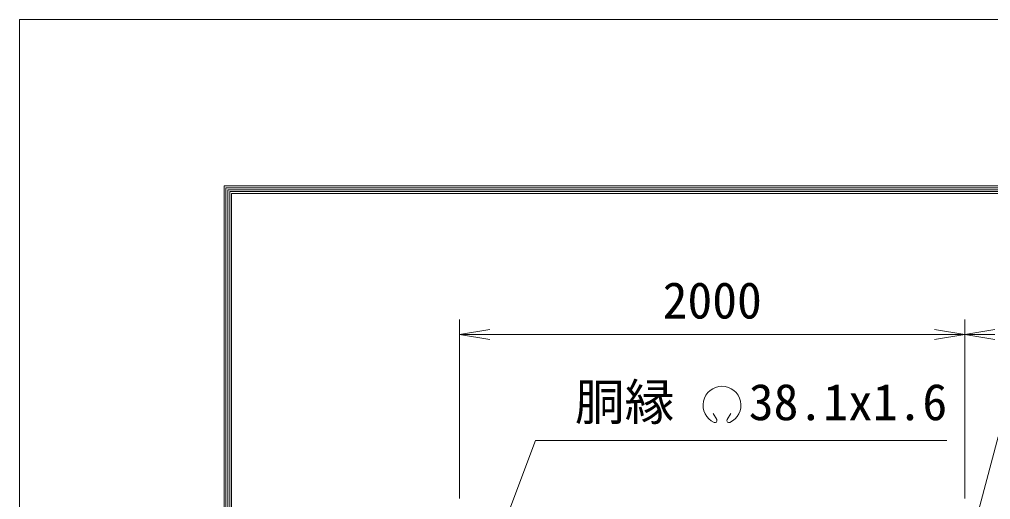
# Model space of a CAD drawing. Units: millimetres, scale not verified. Extents: x -12600 to 12600, y -8910 to 8910.
# Drawn here: x -12600 to -8755, y 7007 to 8910 of the extents above; entities that cross this region are included whole.
import ezdxf
from ezdxf.enums import TextEntityAlignment as Align

# ---------------------------------------------------------------- set-up
doc = ezdxf.new("R2010")
doc.units = ezdxf.units.MM
doc.header["$LTSCALE"] = 30
for name, color, linetype, lineweight in [('0-0_D-TTL', 7, 'Continuous', 9), ('0-9_D-STR-DIM', 7, 'Continuous', 9), ('0-A_0', 7, 'Continuous', 9), ('0-B_D-STR-TXT', 7, 'Continuous', 9)]:
    doc.layers.add(name, color=color, linetype=linetype, lineweight=lineweight)
doc.styles.add('ＭＳ ゴシック', font='')
doc.styles.get('ＭＳ ゴシック').set_extended_font_data('MS Gothic')

# ---------------------------------------------------------------- blocks, each defined once
blk = doc.blocks.new('_Open')
at = {"layer": '0-A_0'}
blk.add_line((-30, 5), (0, 0), dxfattribs=at)
blk.add_lwpolyline([(-30, -5), (0, 0), (-30, 0)], dxfattribs=at)

msp = doc.modelspace()

# ---------------------------------------------------------------- linework, layer by layer
at = {"layer": '0-0_D-TTL', "color": 2}
msp.add_lwpolyline([(-12600, 8910), (12600, 8910), (12600, -8910), (-12600, -8910)], close=True, dxfattribs=at)
at = {"layer": '0-0_D-TTL'}
for points in [[(-11790, 8250), (11790, 8250), (11790, -8250), (-11790, -8250)], [(-11782.5, 8242.5), (11782.5, 8242.5), (11782.5, -8242.5), (-11782.5, -8242.5)], [(-11775, 8235), (11775, 8235), (11775, -8235), (-11775, -8235)], [(-11767.5, 8227.5), (11767.5, 8227.5), (11767.5, -8227.5), (-11767.5, -8227.5)], [(-11760, 8220), (11760, 8220), (11760, -8220), (-11760, -8220)]]:
    msp.add_lwpolyline(points, close=True, dxfattribs=at)
at = {"layer": '0-9_D-STR-DIM'}
for p, q in [((-10857.73, 7011.1), (-10857.73, 7721.1)), ((-8857.73, 7011.1), (-8857.73, 7721.1)), ((-8857.73, 7011.1), (-8857.73, 7721.1)), ((-10737.73, 7661.1), (-8977.73, 7661.1))]:
    msp.add_line(p, q, dxfattribs=at)
at = {"layer": '0-B_D-STR-TXT'}
for p, q in [((-9839.45, 7324.04), (-9853.27, 7347.97)), ((-9797.84, 7324.04), (-9784.02, 7347.97))]:
    msp.add_line(p, q, dxfattribs=at)
for points in [[(-8928.09, 7240.73), (-10556.76, 7240.73), (-10689.8, 6885.57)], [(-7121.47, 7255.2), (-8725.51, 7255.2), (-8843.12, 6813.26)]]:
    msp.add_lwpolyline(points, dxfattribs=at)
for centre, radius, start, end in [((-9818.64, 7381.24), 75.01, 294.32478, 245.67522), ((-9846.29, 7319.89), 7.9, 245.67522, 30), ((-9791, 7319.89), 7.9, 150, 294.32478)]:
    msp.add_arc(centre, radius, start, end, dxfattribs=at)

# ---------------------------------------------------------------- block references
at = {"layer": '0-9_D-STR-DIM', "xscale": 4, "yscale": 4, "rotation": 180}
for p in [(-10857.73, 7661.1), (-8857.73, 7661.1)]:
    msp.add_blockref('_Open', p, dxfattribs=at)
at = {"layer": '0-9_D-STR-DIM', "xscale": 4, "yscale": 4}
msp.add_blockref('_Open', (-8857.73, 7661.1), dxfattribs=at)

# ---------------------------------------------------------------- texts
at = {"layer": '0-9_D-STR-DIM', "style": 'ＭＳ ゴシック'}
msp.add_text('2000', height=144.3, dxfattribs=at).set_placement((-10053.48, 7681.34), align=Align.BOTTOM_LEFT)
at = {"layer": '0-B_D-STR-TXT', "style": 'ＭＳ ゴシック'}
msp.add_text('胴縁 \u300038.1x1.6', height=144.3, dxfattribs=at).set_placement((-10400.95, 7278.49), align=Align.BOTTOM_LEFT)

doc.saveas('drawing.dxf')
